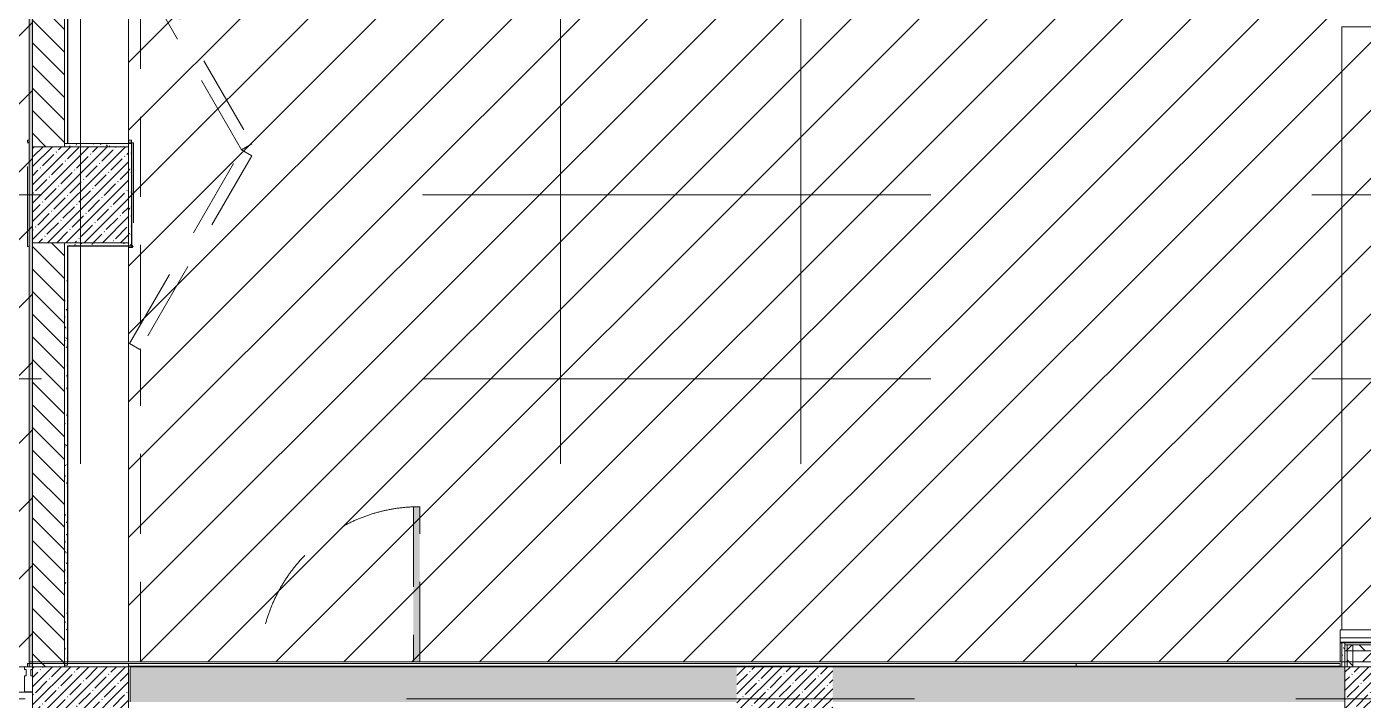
# Model space of a CAD drawing. Header units: millimetres. Extents: x -6228 to 198016, y -8553 to 29000.
# Drawn here: x 149253 to 157603, y 14990 to 19200 of the extents above; entities that cross this region are included whole.
import ezdxf

# ---------------------------------------------------------------- set-up
doc = ezdxf.new("R2010")
doc.units = ezdxf.units.MM
doc.linetypes.add('200_ШТРИХ__ш1_п0_6_', pattern=[800, 500, -300])
doc.linetypes.add('Осевая', pattern=[15875, 3175, -2381.25, 7937.5, -2381.25])
for name, color, linetype, lineweight in [('A-DETL-1', 7, 'Continuous', 9), ('A-DETL-MBND-1', 7, '200_ШТРИХ__ш1_п0_6_', 9), ('A-GLAZ-CWMG-3', 7, 'Continuous', 9), ('A-WALL-1', 7, 'Continuous', 9), ('A-WALL-4', 7, 'Continuous', 13), ('I-WALL-7', 7, 'Continuous', 9), ('S-COLS-2', 7, 'Continuous', 9), ('S-STRS-2', 7, 'Continuous', 9), ('Оси-2', 7, 'Осевая', 9)]:
    doc.layers.add(name, color=color, linetype=linetype, lineweight=lineweight)
for name, color, linetype, lineweight, true_color in [('A-DETL-GENF-7', 7, 'Continuous', 9, 0xc0c0c0), ('A-FLOR-3', 7, 'Continuous', 9, 0xaaaaaa), ('A-WALL-PATT-2', 7, 'Continuous', 9, 0x787878), ('I-WALL-11', 7, 'Continuous', 9, 0x3c3c3c), ('I-WALL-9', 9, 'Continuous', 9, 0x808080)]:
    doc.layers.add(name, color=color, linetype=linetype, lineweight=lineweight, true_color=true_color)
pattern_1 = [(45, (135578.19, 0), (-57.02463, 57.02463), []), (45, (135635.21, 0), (-57.02463, 57.02463), [100.806, -20.161, 3.353, -16.808])]
pattern_2 = [(0, (135578.187, 0), (121.92, 30.48), [10.058, -81.382, 10.058, -81.382, -487.68]), (0, (135578.187, 0), (121.92, 30.48), [-182.88, 10.058, -172.822, 10.058, -81.382, -213.36]), (0, (135578.187, 0), (121.92, 30.48), [-457.2, 10.058, -50.902, 10.058, -142.342]), (120, (135623.907, 15.24), (-87.356454, 90.345817), [10.058, -81.382, 10.058, -81.382, -487.68]), (120, (135623.907, 15.24), (-87.356454, 90.345817), [-182.88, 10.058, -172.822, 10.058, -81.382, -213.36]), (120, (135623.907, 15.24), (-87.356454, 90.345817), [-457.2, 10.058, -50.902, 10.058, -142.342]), (240, (135639.147, 76.2), (-34.563546, -120.825817), [10.058, -81.382, 10.058, -81.382, -487.68]), (240, (135639.147, 76.2), (-34.563546, -120.825817), [-182.88, 10.058, -172.822, 10.058, -81.382, -213.36]), (240, (135639.147, 76.2), (-34.563546, -120.825817), [-457.2, 10.058, -50.902, 10.058, -142.342])]
pattern_3 = [(135, (135578.19, 0), (-84.8528, -84.8528), []), (225, (135578.19, 0), (84.8528, -84.8528), [])]
pattern_4 = [(45, (135578.2, 0), (-212.132, 212.132), [])]

# ---------------------------------------------------------------- blocks, each defined once
blk = doc.blocks.new('BSC_Колонна _Прямоугольная - 600х600-V174-План зашивки приборов отопления в осях 2 этажа 1-12')
at = {"layer": 'S-COLS-2'}
h = blk.add_hatch(dxfattribs=at)
h.set_pattern_fill('FP_145', color=256, style=0, pattern_type=2)
h.set_pattern_definition([(45, (-14010, -14900), (-57.02463, 57.02463), []), (45, (-13952.975, -14900), (-57.02463, 57.02463), [100.806, -20.161, 3.353, -16.808])])
h.paths.add_polyline_path([(-300, -300), (300, -300), (300, 300), (-300, 300), (-300, -63.3)])
for p, q in [((-300, 300), (-300, -300)), ((300, 300), (-299.7, 300)), ((300, -300), (300, 300)), ((-300, -300), (300, -300))]:
    blk.add_line(p, q, dxfattribs=at)
blk = doc.blocks.new('BSC_Колонна _Прямоугольная - 600х600-23295697-План зашивки приборов отопления в осях 2 этажа 1-12')
at = {"layer": 'S-COLS-2'}
h = blk.add_hatch(dxfattribs=at)
h.set_pattern_fill('FP_146', color=256, style=0, pattern_type=2)
h.set_pattern_definition([(45, (-14010, -18150), (-57.02463, 57.02463), []), (45, (-13952.975, -18150), (-57.02463, 57.02463), [100.806, -20.161, 3.353, -16.808])])
h.paths.add_polyline_path([(-299.7, -300), (300, -300), (300, 300), (-300, 300), (-300, -300)])
for p, q in [((-300, 300), (-300, -300)), ((300, 300), (-299.7, 300)), ((300, -300), (300, 300)), ((-299.7, -300), (300, -300))]:
    blk.add_line(p, q, dxfattribs=at)
blk = doc.blocks.new('110_Дверь_СКБ_1Ст_Внутренняя1 - Д-13 1100x2100h_кладовая-33288301-План зашивки приборов отопления в осях 2 этажа 1-12')
at = {"layer": 'A-DETL-MBND-1'}
blk.add_hatch(color=256, dxfattribs=at).paths.add_polyline_path([(512.5, 141), (512.5, 1110), (472.5, 1110), (472.5, 141)])
for p, q in [((512.5, 1110), (472.5, 1110)), ((472.5, 1110), (472.5, 141)), ((512.5, 141), (512.5, 1110))]:
    blk.add_line(p, q, dxfattribs=at)
blk.add_arc((512.5, 110), 1000, 90, 178.21874, dxfattribs=at)
blk = doc.blocks.new('DOR__перегородка__Прямоугольная - ТП-2_ Вн_ДПГ_9480х4200h_2-23998078-План зашивки приборов отопления в осях 2 этажа 1-12')
at = {"layer": 'A-DETL-MBND-1'}
for p, q in [((31, -75), (1987.4, -75)), ((1981.6, -71.7), (2019.1, -6.7)), ((3193.9, -771.8), (1981.6, -71.7)), ((2019.1, -6.7), (3231.5, -706.9)), ((2137.4, -75), (4324.5, -75)), ((3230.4, -706.9), (4442.7, -6.7)), ((4480.3, -71.7), (3267.9, -771.8)), ((3231.5, -706.9), (3193.9, -771.8)), ((3267.9, -771.8), (3230.4, -706.9))]:
    blk.add_line(p, q, dxfattribs=at)
blk = doc.blocks.new('BSC_Колонна _Прямоугольная - 600х600-V223-План зашивки приборов отопления в осях 2 этажа 1-12')
at = {"layer": 'S-COLS-2'}
h = blk.add_hatch(dxfattribs=at)
h.set_pattern_fill('FP_194', color=256, style=0, pattern_type=2)
h.set_pattern_definition([(45, (-22210, -14900), (-57.02463, 57.02463), []), (45, (-22152.975, -14900), (-57.02463, 57.02463), [100.806, -20.161, 3.353, -16.808])])
h.paths.add_polyline_path([(-300, -300), (300, -300), (300, 300), (-300, 300), (-300, -63.3)])
for p, q in [((300, 300), (-300, 300)), ((-300, 300), (-300, -300)), ((300, -300), (300, 300)), ((-300, -300), (300, -300))]:
    blk.add_line(p, q, dxfattribs=at)
blk = doc.blocks.new('Прямоугольный импост - Импост структурный с накладкой - 160мм-23997896-План зашивки приборов отопления в осях 2 этажа 1-12')
at = {"layer": 'A-GLAZ-CWMG-3'}
for p, q in [((-50, 40), (-50, 140)), ((-50, 140), (-0.3, 140)), ((-40, 40), (-50, 40)), ((-50, -17), (-50, 0)), ((-50, 0), (-40, 0)), ((-40, 0), (-40, 40)), ((-10, 40), (-10, 0)), ((-0.3, 40), (-10, 40)), ((-10, 0), (-0.3, 0)), ((-0.3, -17), (-50, -17))]:
    blk.add_line(p, q, dxfattribs=at)
blk = doc.blocks.new('Перекрытия 2 - Перекрытия 4-32990152-План зашивки приборов отопления в осях 2 этажа 1-12')
at = {"layer": 'S-STRS-2'}
for q in [(22510, 19180), (21910, 15410.8)]:
    blk.add_line((21910, 19180), q, dxfattribs=at)
blk = doc.blocks.new('Стены наклон_ амфитеатр - Стены наклон_ амфитеатр-32992696-План зашивки приборов отопления в осях 2 этажа 1-12')
at = {"layer": 'A-WALL-PATT-2'}
h = blk.add_hatch(dxfattribs=at)
h.set_pattern_fill('FP_138', color=256, style=0, pattern_type=2)
h.set_pattern_definition([(0, (26444.5, 15393.4), (0, 246.1), []), (90, (26444.5, 15393.4), (-1300, 8e-14), [])])
h.paths.add_polyline_path([(30993.5, 15353.9), (31010, 15353.9), (31010, 15380.7), (21879, 15380.7), (21879, 15353.9), (30643.2, 15353.9)])
h = blk.add_hatch(dxfattribs=at)
h.set_pattern_fill('FP_232', color=256, style=0, pattern_type=2)
h.set_pattern_definition([(180, (26444.5, 15352), (-4e-13, -3050), []), (270, (26444.5, 15352), (1300, 8e-14), [])])
h.paths.add_polyline_path([(31007.5, 15350), (31010, 15350), (31010, 15353.9), (21879, 15353.9), (21879, 15350), (30643.2, 15350)])
at = {"layer": 'A-WALL-1'}
for p, q in [((30590, 15430.8), (21879, 15430.8)), ((21879, 15430.8), (21879, 15380.7)), ((21879, 15380.7), (30590, 15380.7)), ((21879, 15353.9), (21879, 15380.7)), ((21879, 15350), (21879, 15353.9)), ((30590, 15353.9), (21879, 15353.9))]:
    blk.add_line(p, q, dxfattribs=at)

msp = doc.modelspace()

# ---------------------------------------------------------------- hatches: boundary and pattern name
at = {"layer": 'A-DETL-GENF-7'}
h = msp.add_hatch(dxfattribs=at)
h.set_pattern_fill('FP_235', color=256, style=0, pattern_type=2)
h.set_pattern_definition(pattern_4)
h.paths.add_polyline_path([(149288.4, 15200), (149288.4, 27150), (140238.2, 27150), (140238.2, 26500), (139638.2, 26500), (139638.2, 25750), (145288.2, 25750), (145288.2, 20770), (142338.2, 20770), (142338.2, 15200), (148977.8, 15200)])
h = msp.add_hatch(dxfattribs=at)
h.set_pattern_fill('FP_235', color=256, style=0, pattern_type=2)
h.set_pattern_definition(pattern_4)
h.paths.add_polyline_path([(166168.2, 15231), (166168.2, 26500), (157488.2, 26500), (157488.2, 26900), (150338.2, 26900), (150338.2, 24680), (149888.4, 24680), (149888.4, 15231), (163568.5, 15231)])
at = {"layer": 'I-WALL-11'}
h = msp.add_hatch(dxfattribs=at)
h.set_pattern_fill('FP_221', color=256, style=0, pattern_type=2)
h.set_pattern_definition([(0, (135578.19, 0), (406.4, 101.6), [33.528, -271.272, 33.528, -271.272, -1625.6]), (0, (135578.19, 0), (406.4, 101.6), [-609.6, 33.528, -576.072, 33.528, -271.272, -711.2]), (0, (135578.19, 0), (406.4, 101.6), [-1524, 33.528, -169.672, 33.528, -474.472]), (120, (135730.59, 50.8), (-291.18818, 301.15272), [33.528, -271.272, 33.528, -271.272, -1625.6]), (120, (135730.59, 50.8), (-291.18818, 301.15272), [-609.6, 33.528, -576.072, 33.528, -271.272, -711.2]), (120, (135730.59, 50.8), (-291.18818, 301.15272), [-1524, 33.528, -169.672, 33.528, -474.472]), (240, (135781.39, 254), (-115.21182, -402.75272), [33.528, -271.272, 33.528, -271.272, -1625.6]), (240, (135781.39, 254), (-115.21182, -402.75272), [-609.6, 33.528, -576.072, 33.528, -271.272, -711.2]), (240, (135781.39, 254), (-115.21182, -402.75272), [-1524, 33.528, -169.672, 33.528, -474.472])])
h.paths.add_polyline_path([(166588.2, 15337), (166588.2, 15350), (157488.2, 15350), (157488.2, 15337), (166221.4, 15337)])
at = {"layer": 'I-WALL-7'}
h = msp.add_hatch(dxfattribs=at)
h.set_pattern_fill('FP_151', color=256, style=0, pattern_type=2)
h.set_pattern_definition([(135, (135578.19, 0), (-70.71068, -70.71068), [])])
h.paths.add_polyline_path([(149488.4, 15200), (149488.4, 17850), (149288.4, 17850), (149288.4, 15200), (149309.4, 15200)])
h.paths.add_polyline_path([(149488.4, 18450), (149488.4, 21600), (149288.4, 21600), (149288.4, 18450), (149487.2, 18450)])
h.paths.add_polyline_path([(149488.4, 22200), (149488.4, 26300), (149288.4, 26300), (149288.4, 22200), (149398.9, 22200)])
h = msp.add_hatch(dxfattribs=at)
h.set_pattern_fill('FP_222', color=256, style=0, pattern_type=2)
h.set_pattern_definition(pattern_3)
h.paths.add_polyline_path([(166588.2, 15300), (166588.2, 15337), (157488.2, 15337), (157488.2, 15300), (166221.4, 15300)])
h = msp.add_hatch(dxfattribs=at)
h.set_pattern_fill('FP_222', color=256, style=0, pattern_type=2)
h.set_pattern_definition(pattern_3)
h.paths.add_polyline_path([(157501.2, 15200), (157538.2, 15200), (157538.2, 15337), (157501.2, 15337), (157501.2, 15231)])
h = msp.add_hatch(dxfattribs=at)
h.set_pattern_fill('FP_153', color=256, style=0, pattern_type=2)
h.set_pattern_definition(pattern_1)
h.paths.add_polyline_path([(166368.2, 14980), (166368.2, 15200), (166188.2, 15200), (166188.2, 14980), (166221.4, 14980)])
h.paths.add_polyline_path([(165588.2, 14980), (165588.2, 15200), (161988.2, 15200), (161988.2, 14980), (163568.5, 14980)])
h.paths.add_polyline_path([(160915.7, 14980), (161388.2, 14980), (161388.2, 15200), (158088.2, 15200), (158088.2, 14980), (158262.8, 14980)])
h.paths.add_polyline_path([(157488.2, 14980), (157488.2, 15200), (154288.4, 15200), (154288.4, 14980), (156936.4, 14980)])
h.paths.add_polyline_path([(153688.4, 14980), (153688.4, 15200), (149898.2, 15200), (149898.2, 14980), (153668.4, 14980)])
at = {"layer": 'I-WALL-9'}
h = msp.add_hatch(dxfattribs=at)
h.set_pattern_fill('FP_219', color=256, style=0, pattern_type=2)
h.set_pattern_definition(pattern_2)
h.paths.add_polyline_path([(149288.2, 15200), (149288.2, 24660), (149268.2, 24660), (149268.2, 15200)])
h = msp.add_hatch(dxfattribs=at)
h.set_pattern_fill('FP_219', color=256, style=0, pattern_type=2)
h.set_pattern_definition(pattern_2)
h.paths.add_polyline_path([(149888.2, 18450), (149888.2, 18470), (149488.4, 18470), (149488.4, 18450)])
h = msp.add_hatch(dxfattribs=at)
h.set_pattern_fill('FP_219', color=256, style=0, pattern_type=2)
h.set_pattern_definition(pattern_2)
h.paths.add_polyline_path([(149908.2, 17830), (149908.2, 18470), (149888.2, 18470), (149888.4, 17830)])
h = msp.add_hatch(dxfattribs=at)
h.set_pattern_fill('FP_219', color=256, style=0, pattern_type=2)
h.set_pattern_definition(pattern_2)
h.paths.add_polyline_path([(149488.4, 15210), (149508.4, 15210), (149508.4, 17850), (149488.4, 17850), (149488.4, 15359.9)])
h = msp.add_hatch(dxfattribs=at)
h.set_pattern_fill('FP_219', color=256, style=0, pattern_type=2)
h.set_pattern_definition(pattern_2)
h.paths.add_polyline_path([(149888.2, 17830), (149888.2, 17850), (149508.4, 17850), (149509.4, 17830)])
h = msp.add_hatch(dxfattribs=at)
h.set_pattern_fill('FP_219', color=256, style=0, pattern_type=2)
h.set_pattern_definition(pattern_2)
h.paths.add_polyline_path([(157488.2, 15200), (157488.2, 15350), (157468.2, 15350), (157468.2, 15200)])
at = {"layer": 'S-COLS-2'}
h = msp.add_hatch(dxfattribs=at)
h.set_pattern_fill('FP_153', color=256, style=0, pattern_type=2)
h.set_pattern_definition(pattern_1)
h.paths.add_polyline_path([(153688.4, 14600), (154288.4, 14600), (154288.4, 15200), (153688.4, 15200), (153688.4, 14836.7)])

# ---------------------------------------------------------------- linework, layer by layer
at = {"layer": 'A-DETL-1'}
for p, q in [((149288.4, 15200), (149288.4, 27150)), ((149888.4, 24680), (149888.4, 15231)), ((142338.2, 15200), (149288.4, 15200)), ((149888.4, 15231), (166168.2, 15231))]:
    msp.add_line(p, q, dxfattribs=at)
at = {"layer": 'A-DETL-MBND-1'}
for p, q in [((149257.2, 18490), (149268.2, 18490)), ((149257.2, 18490), (149257.2, 18479)), ((149268.2, 18479), (149257.2, 18479)), ((149257.2, 17825.5), (149257.2, 18474.5)), ((149268.2, 18474.5), (149257.2, 18474.5)), ((149267.2, 17829), (149267.2, 18471)), ((149888.4, 18490), (149907.2, 18490)), ((149907.2, 18479), (149888.4, 18479)), ((149888.4, 18471), (149908.2, 18471)), ((149907.2, 18490), (149907.2, 18479)), ((149908.2, 18470), (149908.2, 18474.5)), ((149919.2, 18474.5), (149908.2, 18474.5)), ((149908.2, 18470), (149908.2, 18471)), ((149919.2, 18474.5), (149919.2, 17825.5)), ((149268.2, 17825.5), (149257.2, 17825.5)), ((149267.2, 17829), (149268.2, 17829)), ((149909.2, 17829), (149888.4, 17829)), ((149912.7, 17821), (149888.4, 17821)), ((149908.2, 17832), (149912.7, 17832)), ((149908.2, 17825.5), (149908.2, 17830)), ((149919.2, 17825.5), (149908.2, 17825.5)), ((149909.2, 17829), (149909.2, 17830)), ((149912.7, 17832), (149912.7, 17821)), ((149257.2, 15200), (149257.2, 15220)), ((149268.2, 15220), (149257.2, 15220)), ((149267.2, 15200), (149267.2, 15231)), ((149268.2, 15231), (149267.2, 15231)), ((155808.2, 15220), (155808.2, 15203.4)), ((155808.2, 15203.4), (155808.2, 15220)), ((155809.2, 15220), (155809.2, 15203.4))]:
    msp.add_line(p, q, dxfattribs=at)
at = {"layer": 'A-FLOR-3'}
for p, q in [((149888.4, 18470), (149888.4, 21580)), ((149888.4, 15231), (149888.4, 17830)), ((157457.2, 15203.4), (149888.2, 15203.4)), ((149888.4, 15200), (149888.4, 15220)), ((149288.2, 15040), (142358.2, 15040))]:
    msp.add_line(p, q, dxfattribs=at)
at = {"layer": 'A-WALL-4'}
for p, q in [((149488.4, 18470), (149488.4, 18450)), ((149508.4, 15231), (149508.4, 17830)), ((149888.2, 17830), (149508.4, 17830)), ((166588.2, 15337), (157488.2, 15337)), ((166588.2, 15300), (157488.2, 15300)), ((157501.2, 15337), (157501.2, 15200)), ((157538.2, 15337), (157538.2, 15200)), ((149508.4, 15231), (149509.4, 15231)), ((157457.2, 15200), (157488.2, 15200))]:
    msp.add_line(p, q, dxfattribs=at)
at = {"layer": 'I-WALL-7'}
for p, q in [((149267.2, 24659), (149267.2, 15200)), ((149268.2, 15200), (149268.2, 24660)), ((149288.2, 18450), (149288.2, 21580)), ((149288.4, 21600), (149288.4, 18450)), ((149488.4, 18470), (149488.4, 21600)), ((149508.4, 21580), (149508.4, 18471)), ((149509.4, 18471), (149509.4, 21579)), ((149488.4, 18470), (149908.2, 18470)), ((149508.4, 18471), (149498.4, 18471)), ((149498.4, 18471), (149498.4, 18470)), ((149909.2, 18471), (149509.4, 18471)), ((149908.2, 18470), (149908.2, 17830)), ((149909.2, 17830), (149909.2, 18471)), ((149288.2, 15200.4), (149288.2, 17850)), ((149288.4, 17850), (149288.4, 15200)), ((149488.4, 17850), (149488.4, 15200)), ((149509.4, 15231), (149509.4, 17829)), ((149509.4, 17829), (149898.2, 17829)), ((149908.2, 17830), (149888.4, 17830)), ((149898.2, 17829), (149898.2, 17830)), ((149908.2, 17830), (149909.2, 17830)), ((166619.2, 15350), (157457.2, 15350)), ((157457.2, 15350), (157457.2, 15231)), ((157468.2, 15200), (157468.2, 15350)), ((157488.2, 15200), (157488.2, 15350)), ((157638.2, 15337), (157488.2, 15337)), ((149267.2, 15200), (149288.2, 15200)), ((149508.4, 15231), (149268.2, 15231)), ((149268.2, 15231), (149268.2, 15220)), ((149268.2, 15220), (157457.2, 15220)), ((149488.4, 15210), (149508.4, 15210)), ((149508.4, 15210), (149508.4, 15231)), ((157457.2, 15231), (149509.4, 15231)), ((153688.4, 15200), (149898.2, 15200)), ((149898.2, 15200), (149898.2, 14980)), ((157457.2, 15200), (154288.4, 15200)), ((157457.2, 15220), (157457.2, 15200))]:
    msp.add_line(p, q, dxfattribs=at)
at = {"layer": 'S-COLS-2'}
msp.add_line((154288.4, 15200), (153688.4, 15200), dxfattribs=at)
at = {"layer": 'Оси-2'}
for p, q in [((149588.2, 593.7), (149588.2, 24898.1)), ((152588.2, 593.7), (152588.2, 24898.1)), ((154088.2, 593.7), (154088.2, 24898.1)), ((135850.6, 18150), (171568.2, 18150)), ((135850.6, 17000), (171568.2, 17000)), ((135749.6, 15000), (170968.2, 15000))]:
    msp.add_line(p, q, dxfattribs=at)

# ---------------------------------------------------------------- block references
at = {"layer": 'A-DETL-MBND-1', "rotation": 90.00000000000044}
msp.add_blockref('DOR__перегородка__Прямоугольная - ТП-2_ Вн_ДПГ_9480х4200h_2-23998078-План зашивки приборов отопления в осях 2 этажа 1-12', (149888.2, 15200), dxfattribs=at)
at = {"layer": 'A-DETL-MBND-1'}
msp.add_blockref('110_Дверь_СКБ_1Ст_Внутренняя1 - Д-13 1100x2100h_кладовая-33288301-План зашивки приборов отопления в осях 2 этажа 1-12', (151195.7, 15090), dxfattribs=at)
at = {"layer": 'A-GLAZ-CWMG-3', "extrusion": (0, 0, -1), "rotation": 180}
msp.add_blockref('Прямоугольный импост - Импост структурный с накладкой - 160мм-23997896-План зашивки приборов отопления в осях 2 этажа 1-12', (-149288.4, 15183), dxfattribs=at)
at = {"layer": 'A-WALL-1'}
msp.add_blockref('Стены наклон_ амфитеатр - Стены наклон_ амфитеатр-32992696-План зашивки приборов отопления в осях 2 этажа 1-12', (135578.2, 0), dxfattribs=at)
at = {"layer": 'S-COLS-2'}
for name, p in [('BSC_Колонна _Прямоугольная - 600х600-23295697-План зашивки приборов отопления в осях 2 этажа 1-12', (149588.2, 18150)), ('BSC_Колонна _Прямоугольная - 600х600-V174-План зашивки приборов отопления в осях 2 этажа 1-12', (149588.2, 14900)), ('BSC_Колонна _Прямоугольная - 600х600-V223-План зашивки приборов отопления в осях 2 этажа 1-12', (157788.2, 14900))]:
    msp.add_blockref(name, p, dxfattribs=at)
at = {"layer": 'S-STRS-2'}
msp.add_blockref('Перекрытия 2 - Перекрытия 4-32990152-План зашивки приборов отопления в осях 2 этажа 1-12', (135558.2, 20), dxfattribs=at)

doc.saveas('drawing.dxf')
